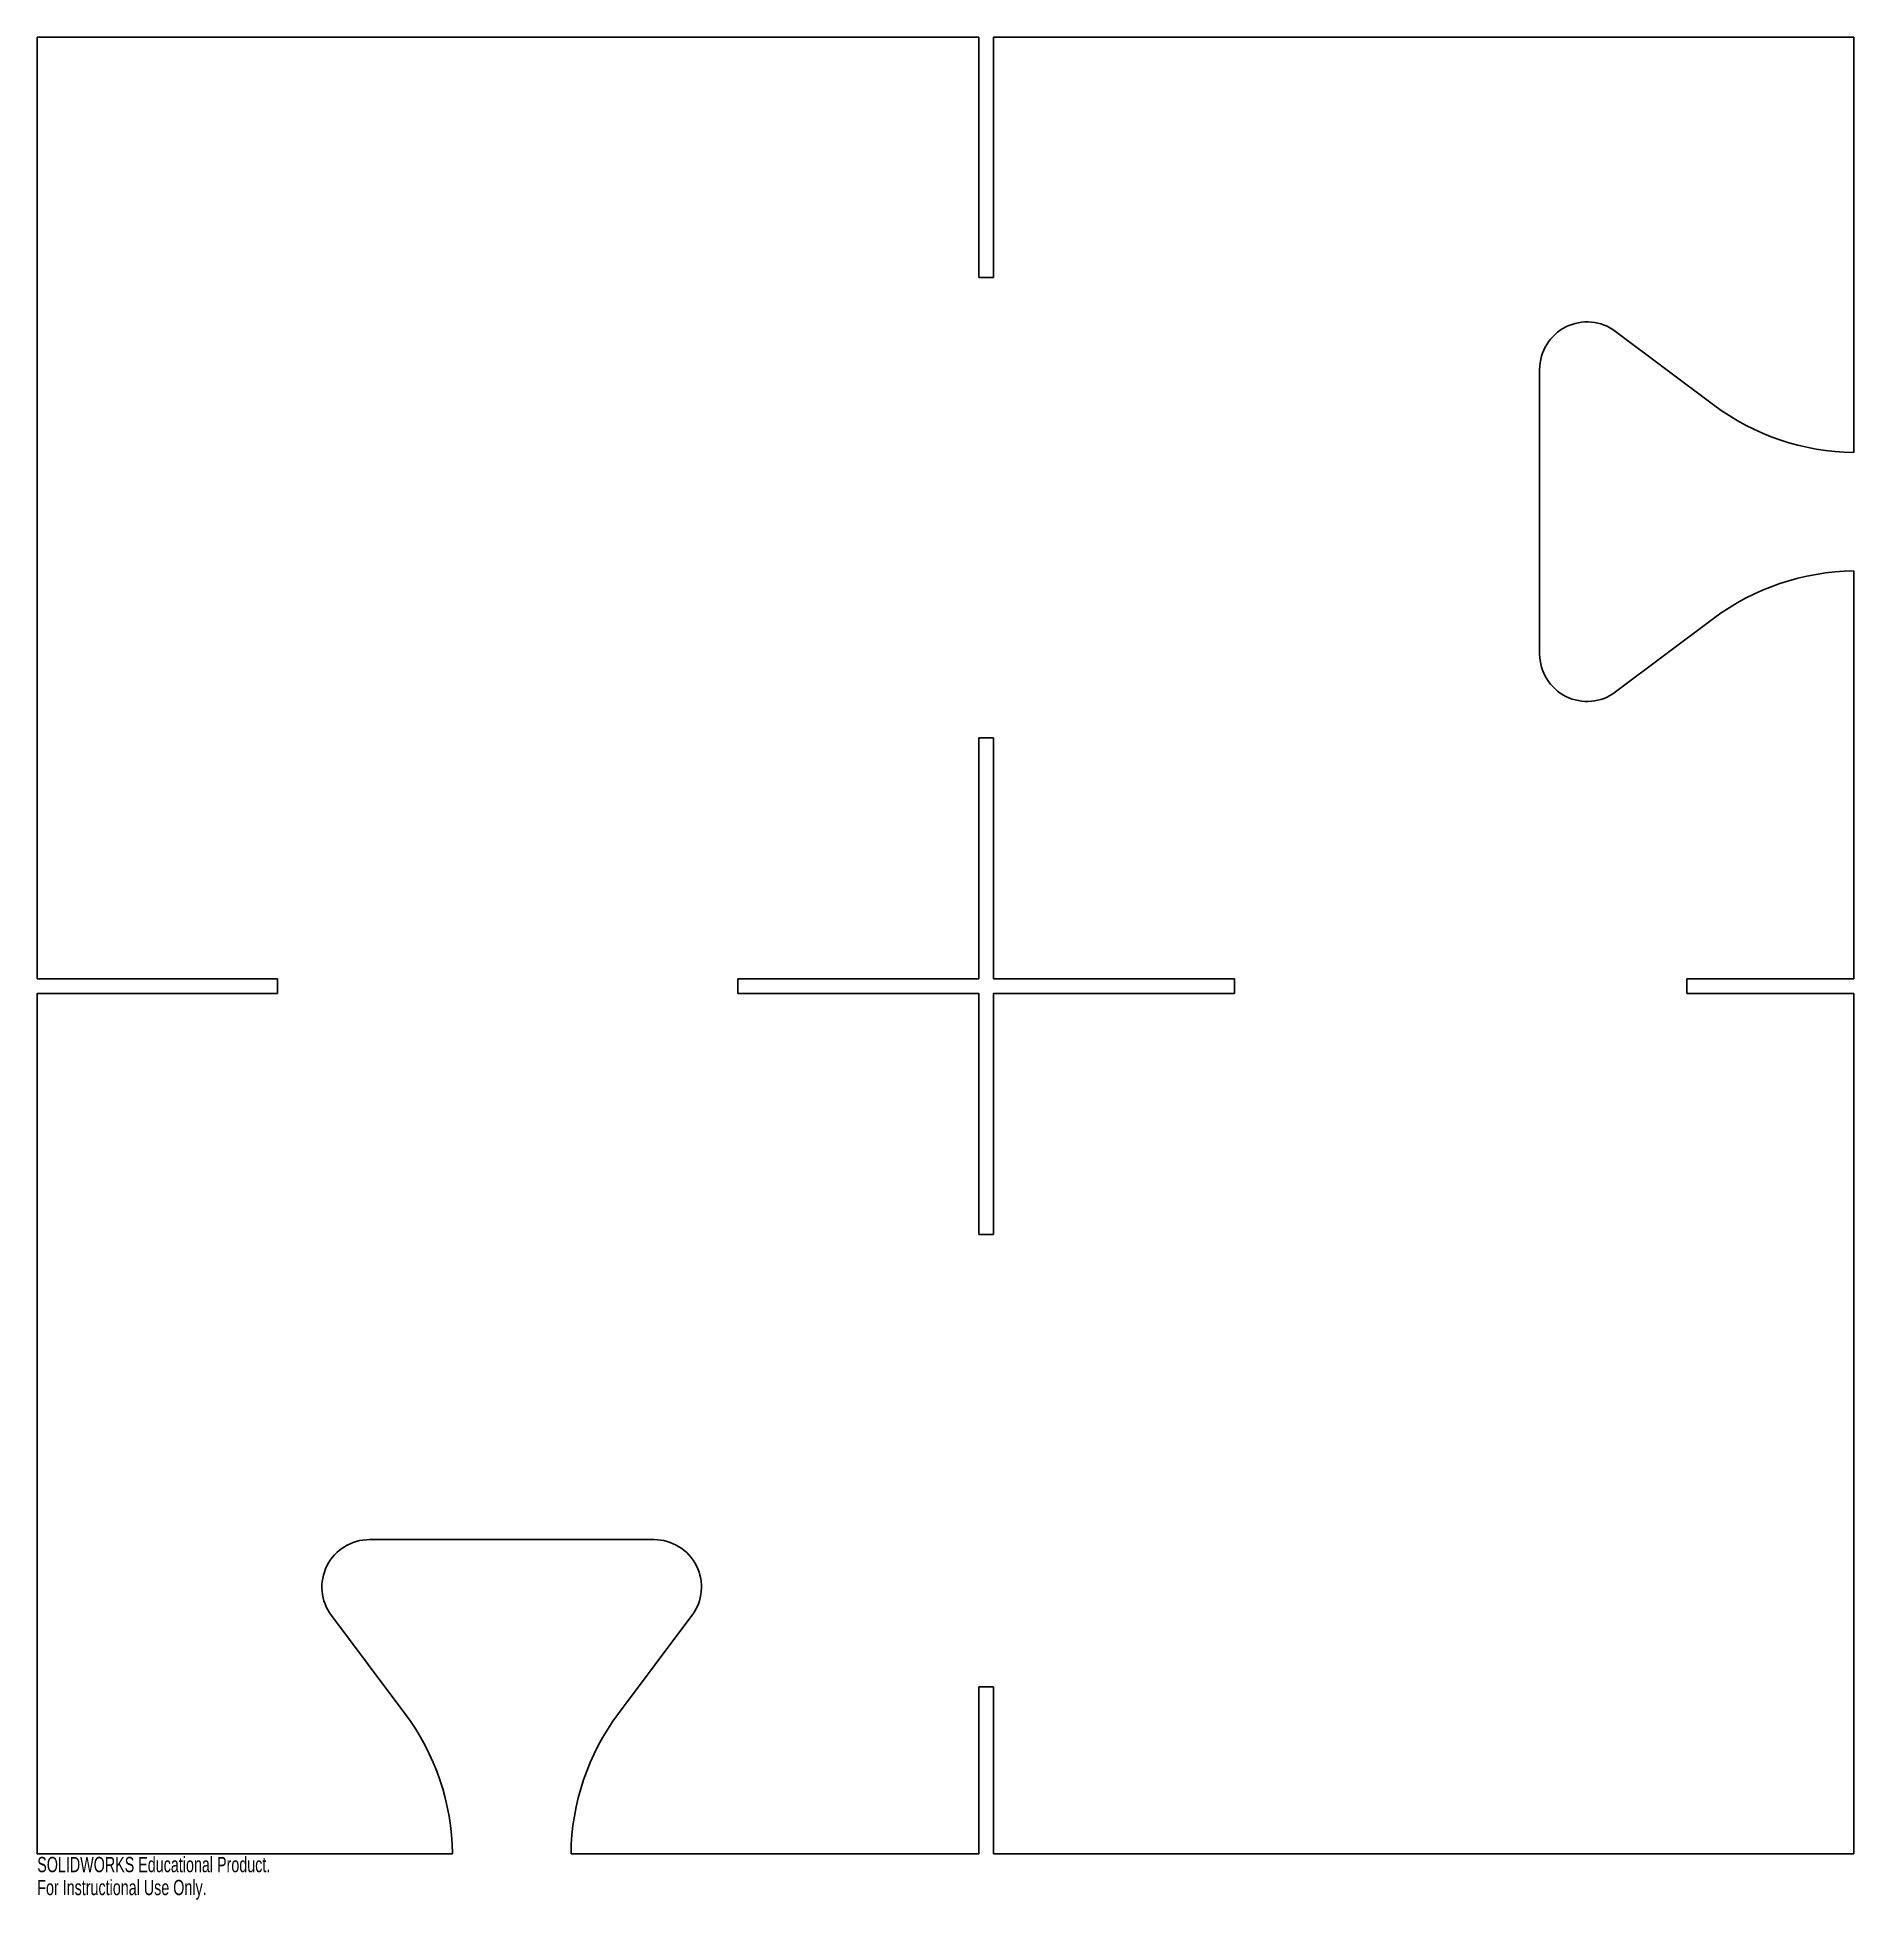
# Model space of a CAD drawing. Header units: millimetres. Extents: x -1500 to -926, y 911 to 1500.
import ezdxf

# ---------------------------------------------------------------- set-up
doc = ezdxf.new("R2010")
doc.units = ezdxf.units.MM
doc.styles.add('SLDTEXTSTYLE0', font='TXT', dxfattribs={"width": 0.7})

msp = doc.modelspace()

# ---------------------------------------------------------------- linework, layer by layer
at = {"color": 7, "linetype": 'Continuous', "lineweight": 25}
for p, q in [((-1500, 1500), (-1202.33, 1500)), ((-1500, 1202.33), (-1500, 1500)), ((-1202.33, 1500), (-1202.33, 1424)), ((-1197.67, 1500), (-925.7, 1500)), ((-1197.67, 1424), (-1197.67, 1500)), ((-925.7, 1368.75), (-925.7, 1500)), ((-1202.33, 1424), (-1197.67, 1424)), ((-1001, 1407), (-970, 1383.75)), ((-1025, 1305), (-1025, 1395)), ((-925.7, 1202.33), (-925.7, 1331.25)), ((-970, 1316.25), (-1001, 1293)), ((-1202.33, 1278.5), (-1202.33, 1202.33)), ((-1197.67, 1278.5), (-1202.33, 1278.5)), ((-1197.67, 1202.33), (-1197.67, 1278.5)), ((-1424, 1202.33), (-1500, 1202.33)), ((-1424, 1197.67), (-1424, 1202.33)), ((-1278.5, 1202.33), (-1278.5, 1197.67)), ((-1202.33, 1202.33), (-1278.5, 1202.33)), ((-1121.5, 1202.33), (-1197.67, 1202.33)), ((-1121.5, 1197.67), (-1121.5, 1202.33)), ((-978.5, 1202.33), (-978.5, 1197.67)), ((-925.7, 1202.33), (-978.5, 1202.33)), ((-1500, 1197.67), (-1424, 1197.67)), ((-1500, 925.7), (-1500, 1197.67)), ((-1278.5, 1197.67), (-1202.33, 1197.67)), ((-1202.33, 1197.67), (-1202.33, 1121.5)), ((-1197.67, 1197.67), (-1121.5, 1197.67)), ((-1197.67, 1121.5), (-1197.67, 1197.67)), ((-978.5, 1197.67), (-925.7, 1197.67)), ((-925.7, 925.7), (-925.7, 1197.67)), ((-1202.33, 1121.5), (-1197.67, 1121.5)), ((-1395, 1025), (-1305, 1025)), ((-1383.75, 970), (-1407, 1001)), ((-1293, 1001), (-1316.25, 970)), ((-1202.33, 978.5), (-1202.33, 925.7)), ((-1197.67, 978.5), (-1202.33, 978.5)), ((-1197.67, 925.7), (-1197.67, 978.5)), ((-1500, 925.7), (-1368.75, 925.7)), ((-1331.25, 925.7), (-1202.33, 925.7)), ((-1197.67, 925.7), (-925.7, 925.7))]:
    msp.add_line(p, q, dxfattribs=at)
for centre, radius, start, end in [((-1010, 1395), 15, 53.1301, 180), ((-925, 1443.75), 75, 233.1301, 269.46523), ((-925, 1256.25), 75, 90.53477, 126.8699), ((-1010, 1305), 15, 180, 306.8699), ((-1395, 1010), 15, 90, 216.8699), ((-1305, 1010), 15, 323.1301, 90), ((-1443.75, 925), 75, 0.53477, 36.8699), ((-1256.25, 925), 75, 143.1301, 179.46523)]:
    msp.add_arc(centre, radius, start, end, dxfattribs=at)

# ---------------------------------------------------------------- texts
at = {"color": 7, "linetype": 'Continuous', "char_height": 4.8336, "attachment_point": 1, "style": 'SLDTEXTSTYLE0'}
for s, insert in [('SOLIDWORKS Educational Product.', (-1500, 924.68)), ('For Instructional Use Only.', (-1500, 917.43))]:
    msp.add_mtext(s, dxfattribs=dict(at, insert=insert))

doc.saveas('drawing.dxf')
